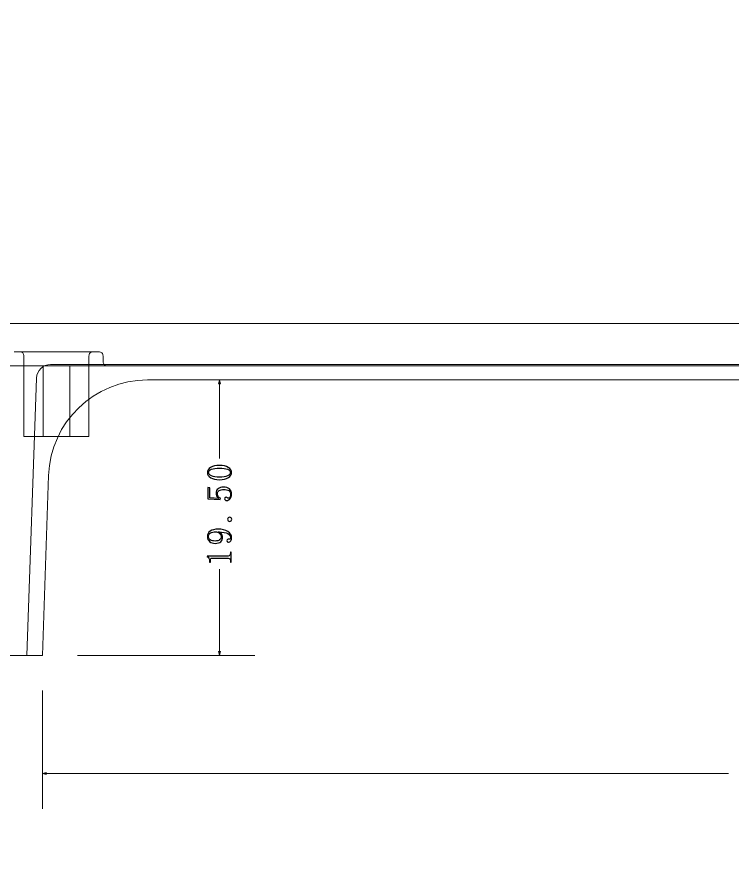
# Model space of a CAD drawing. Header units: millimetres. Extents: x -672 to 672, y -225 to 223.
# Drawn here: x 239.7 to 290.3, y -130.3 to -70.3 of the extents above; entities that cross this region are included whole.
import ezdxf
from ezdxf.lldxf.tags import DXFTag

# ---------------------------------------------------------------- set-up
doc = ezdxf.new("R2010")
doc.units = ezdxf.units.MM
doc.header["$MEASUREMENT"] = 0
doc.layers.add('layer 1', color=7, linetype='Continuous')
tags = doc.linetypes.add('New Line148', pattern=[0.2, 0.1, -0.1]).pattern_tags.tags
tags[6:7] = [DXFTag(74, 4), DXFTag(75, 0), DXFTag(340, '0'), DXFTag(46, 1.0), DXFTag(50, 0.0), DXFTag(44, 0.0), DXFTag(45, 0.0)]
tags[4:5] = [DXFTag(74, 4), DXFTag(75, 0), DXFTag(340, '0'), DXFTag(46, 1.0), DXFTag(50, 0.0), DXFTag(44, 0.0), DXFTag(45, 0.0)]
tags = doc.linetypes.add('New Line149', pattern=[0.2, 0.1, -0.1]).pattern_tags.tags
tags[6:7] = [DXFTag(74, 4), DXFTag(75, 0), DXFTag(340, '0'), DXFTag(46, 1.0), DXFTag(50, 0.0), DXFTag(44, 0.0), DXFTag(45, 0.0)]
tags[4:5] = [DXFTag(74, 4), DXFTag(75, 0), DXFTag(340, '0'), DXFTag(46, 1.0), DXFTag(50, 0.0), DXFTag(44, 0.0), DXFTag(45, 0.0)]
tags = doc.linetypes.add('New Line150', pattern=[0.2, 0.1, -0.1]).pattern_tags.tags
tags[6:7] = [DXFTag(74, 4), DXFTag(75, 0), DXFTag(340, '0'), DXFTag(46, 1.0), DXFTag(50, 0.0), DXFTag(44, 0.0), DXFTag(45, 0.0)]
tags[4:5] = [DXFTag(74, 4), DXFTag(75, 0), DXFTag(340, '0'), DXFTag(46, 1.0), DXFTag(50, 0.0), DXFTag(44, 0.0), DXFTag(45, 0.0)]
tags = doc.linetypes.add('New Line151', pattern=[0.2, 0.1, -0.1]).pattern_tags.tags
tags[6:7] = [DXFTag(74, 4), DXFTag(75, 0), DXFTag(340, '0'), DXFTag(46, 1.0), DXFTag(50, 0.0), DXFTag(44, 0.0), DXFTag(45, 0.0)]
tags[4:5] = [DXFTag(74, 4), DXFTag(75, 0), DXFTag(340, '0'), DXFTag(46, 1.0), DXFTag(50, 0.0), DXFTag(44, 0.0), DXFTag(45, 0.0)]
tags = doc.linetypes.add('New Line153', pattern=[0.2, 0.1, -0.1]).pattern_tags.tags
tags[6:7] = [DXFTag(74, 4), DXFTag(75, 0), DXFTag(340, '0'), DXFTag(46, 1.0), DXFTag(50, 0.0), DXFTag(44, 0.0), DXFTag(45, 0.0)]
tags[4:5] = [DXFTag(74, 4), DXFTag(75, 0), DXFTag(340, '0'), DXFTag(46, 1.0), DXFTag(50, 0.0), DXFTag(44, 0.0), DXFTag(45, 0.0)]
tags = doc.linetypes.add('New Line154', pattern=[0.2, 0.1, -0.1]).pattern_tags.tags
tags[6:7] = [DXFTag(74, 4), DXFTag(75, 0), DXFTag(340, '0'), DXFTag(46, 1.0), DXFTag(50, 0.0), DXFTag(44, 0.0), DXFTag(45, 0.0)]
tags[4:5] = [DXFTag(74, 4), DXFTag(75, 0), DXFTag(340, '0'), DXFTag(46, 1.0), DXFTag(50, 0.0), DXFTag(44, 0.0), DXFTag(45, 0.0)]
tags = doc.linetypes.add('New Line174', pattern=[0.2, 0.1, -0.1]).pattern_tags.tags
tags[6:7] = [DXFTag(74, 4), DXFTag(75, 0), DXFTag(340, '0'), DXFTag(46, 1.0), DXFTag(50, 0.0), DXFTag(44, 0.0), DXFTag(45, 0.0)]
tags[4:5] = [DXFTag(74, 4), DXFTag(75, 0), DXFTag(340, '0'), DXFTag(46, 1.0), DXFTag(50, 0.0), DXFTag(44, 0.0), DXFTag(45, 0.0)]
tags = doc.linetypes.add('New Line180', pattern=[0.2, 0.1, -0.1]).pattern_tags.tags
tags[6:7] = [DXFTag(74, 4), DXFTag(75, 0), DXFTag(340, '0'), DXFTag(46, 1.0), DXFTag(50, 0.0), DXFTag(44, 0.0), DXFTag(45, 0.0)]
tags[4:5] = [DXFTag(74, 4), DXFTag(75, 0), DXFTag(340, '0'), DXFTag(46, 1.0), DXFTag(50, 0.0), DXFTag(44, 0.0), DXFTag(45, 0.0)]
tags = doc.linetypes.add('New Line181', pattern=[0.2, 0.1, -0.1]).pattern_tags.tags
tags[6:7] = [DXFTag(74, 4), DXFTag(75, 0), DXFTag(340, '0'), DXFTag(46, 1.0), DXFTag(50, 0.0), DXFTag(44, 0.0), DXFTag(45, 0.0)]
tags[4:5] = [DXFTag(74, 4), DXFTag(75, 0), DXFTag(340, '0'), DXFTag(46, 1.0), DXFTag(50, 0.0), DXFTag(44, 0.0), DXFTag(45, 0.0)]
tags = doc.linetypes.add('New Line182', pattern=[0.2, 0.1, -0.1]).pattern_tags.tags
tags[6:7] = [DXFTag(74, 4), DXFTag(75, 0), DXFTag(340, '0'), DXFTag(46, 1.0), DXFTag(50, 0.0), DXFTag(44, 0.0), DXFTag(45, 0.0)]
tags[4:5] = [DXFTag(74, 4), DXFTag(75, 0), DXFTag(340, '0'), DXFTag(46, 1.0), DXFTag(50, 0.0), DXFTag(44, 0.0), DXFTag(45, 0.0)]
tags = doc.linetypes.add('New Line185', pattern=[0.2, 0.1, -0.1]).pattern_tags.tags
tags[6:7] = [DXFTag(74, 4), DXFTag(75, 0), DXFTag(340, '0'), DXFTag(46, 1.0), DXFTag(50, 0.0), DXFTag(44, 0.0), DXFTag(45, 0.0)]
tags[4:5] = [DXFTag(74, 4), DXFTag(75, 0), DXFTag(340, '0'), DXFTag(46, 1.0), DXFTag(50, 0.0), DXFTag(44, 0.0), DXFTag(45, 0.0)]
tags = doc.linetypes.add('New Line273', pattern=[0.2, 0.1, -0.1]).pattern_tags.tags
tags[6:7] = [DXFTag(74, 4), DXFTag(75, 0), DXFTag(340, '0'), DXFTag(46, 1.0), DXFTag(50, 0.0), DXFTag(44, 0.0), DXFTag(45, 0.0)]
tags[4:5] = [DXFTag(74, 4), DXFTag(75, 0), DXFTag(340, '0'), DXFTag(46, 1.0), DXFTag(50, 0.0), DXFTag(44, 0.0), DXFTag(45, 0.0)]
tags = doc.linetypes.add('New Line277', pattern=[0.2, 0.1, -0.1]).pattern_tags.tags
tags[6:7] = [DXFTag(74, 4), DXFTag(75, 0), DXFTag(340, '0'), DXFTag(46, 1.0), DXFTag(50, 0.0), DXFTag(44, 0.0), DXFTag(45, 0.0)]
tags[4:5] = [DXFTag(74, 4), DXFTag(75, 0), DXFTag(340, '0'), DXFTag(46, 1.0), DXFTag(50, 0.0), DXFTag(44, 0.0), DXFTag(45, 0.0)]
tags = doc.linetypes.add('New Line278', pattern=[0.2, 0.1, -0.1]).pattern_tags.tags
tags[6:7] = [DXFTag(74, 4), DXFTag(75, 0), DXFTag(340, '0'), DXFTag(46, 1.0), DXFTag(50, 0.0), DXFTag(44, 0.0), DXFTag(45, 0.0)]
tags[4:5] = [DXFTag(74, 4), DXFTag(75, 0), DXFTag(340, '0'), DXFTag(46, 1.0), DXFTag(50, 0.0), DXFTag(44, 0.0), DXFTag(45, 0.0)]
tags = doc.linetypes.add('New Line282', pattern=[0.2, 0.1, -0.1]).pattern_tags.tags
tags[6:7] = [DXFTag(74, 4), DXFTag(75, 0), DXFTag(340, '0'), DXFTag(46, 1.0), DXFTag(50, 0.0), DXFTag(44, 0.0), DXFTag(45, 0.0)]
tags[4:5] = [DXFTag(74, 4), DXFTag(75, 0), DXFTag(340, '0'), DXFTag(46, 1.0), DXFTag(50, 0.0), DXFTag(44, 0.0), DXFTag(45, 0.0)]
tags = doc.linetypes.add('New Line284', pattern=[0.2, 0.1, -0.1]).pattern_tags.tags
tags[6:7] = [DXFTag(74, 4), DXFTag(75, 0), DXFTag(340, '0'), DXFTag(46, 1.0), DXFTag(50, 0.0), DXFTag(44, 0.0), DXFTag(45, 0.0)]
tags[4:5] = [DXFTag(74, 4), DXFTag(75, 0), DXFTag(340, '0'), DXFTag(46, 1.0), DXFTag(50, 0.0), DXFTag(44, 0.0), DXFTag(45, 0.0)]

msp = doc.modelspace()

# ---------------------------------------------------------------- hatches: boundary and pattern name
at = {"layer": 'layer 1', "true_color": 0xff0000}
h = msp.add_hatch(color=1, dxfattribs=at)
edge = h.paths.add_edge_path()
edge.add_spline(control_points=[(254.1088, -96.3194), (254.1088, -96.3194), (254.0374, -96.0528), (254.0374, -96.0528), (254.0374, -96.0528), (253.9659, -96.3194), (253.9659, -96.3194), (253.9659, -96.3194), (254.1088, -96.3194), (254.1088, -96.3194)], knot_values=[0, 0, 0, 0, 0.3333333, 0.3333333, 0.3333333, 0.6666667, 0.6666667, 0.6666667, 1, 1, 1, 1], degree=3, periodic=1)
h = msp.add_hatch(color=1, dxfattribs=at)
edge = h.paths.add_edge_path()
edge.add_spline(control_points=[(254.1088, -115.2861), (254.1088, -115.2861), (254.0374, -115.5528), (254.0374, -115.5528), (254.0374, -115.5528), (253.9659, -115.2861), (253.9659, -115.2861), (253.9659, -115.2861), (254.1088, -115.2861), (254.1088, -115.2861)], knot_values=[0, 0, 0, 0, 0.3333333, 0.3333333, 0.3333333, 0.6666667, 0.6666667, 0.6666667, 1, 1, 1, 1], degree=3, periodic=1)
h = msp.add_hatch(color=1, dxfattribs=at)
edge = h.paths.add_edge_path()
edge.add_spline(control_points=[(241.7463, -123.8388), (241.7463, -123.8388), (241.4797, -123.9103), (241.4797, -123.9103), (241.4797, -123.9103), (241.7463, -123.9817), (241.7463, -123.9817), (241.7463, -123.9817), (241.7463, -123.8388), (241.7463, -123.8388)], knot_values=[0, 0, 0, 0, 0.3333333, 0.3333333, 0.3333333, 0.6666667, 0.6666667, 0.6666667, 1, 1, 1, 1], degree=3, periodic=1)

# ---------------------------------------------------------------- linework, layer by layer
at = {"layer": 'layer 1', "lineweight": 40}
msp.add_open_spline([(387.2219, 96.8213), (387.2219, 96.8213), (197.2219, 96.8213), (197.2219, 96.8213), (197.2219, 96.8213), (197.2219, -180.1787), (197.2219, -180.1787), (197.2219, -180.1787), (387.2219, -180.1787), (387.2219, -180.1787), (387.2219, -180.1787), (387.2219, 96.8213), (387.2219, 96.8213)], degree=3, knots=[0, 0, 0, 0, 0.25, 0.25, 0.25, 0.5, 0.5, 0.5, 0.75, 0.75, 0.75, 1, 1, 1, 1], dxfattribs=at)
at = {"layer": 'layer 1', "lineweight": 9}
for points in [[(230.8004, -92.0528), (230.8004, -92.0528), (358.1591, -92.0528), (358.1591, -92.0528)], [(248.9205, -96.0528), (245.1496, -96.0528), (242.0564, -99.0399), (241.9248, -102.8085)], [(340.0389, -96.0528), (340.0389, -96.0528), (248.9205, -96.0528), (248.9205, -96.0528)], [(244.7797, -97.4184), (244.7797, -97.4184), (244.7797, -100.0528), (244.7797, -100.0528)], [(244.7797, -100.0528), (244.7797, -100.0528), (242.6027, -100.0528), (242.6027, -100.0528)], [(241.4797, -115.5528), (241.4797, -115.5528), (241.9248, -102.8085), (241.9248, -102.8085)], [(241.4797, -115.5528), (241.4797, -115.5528), (219.4797, -115.5528), (219.4797, -115.5528)]]:
    msp.add_open_spline(points, degree=3, dxfattribs=at)
at = {"layer": 'layer 1', "color": 8, "linetype": 'New Line185', "lineweight": 9}
msp.add_open_spline([(245.4797, -94.0528), (245.4797, -94.0528), (239.4797, -94.0528), (239.4797, -94.0528)], degree=3, dxfattribs=at)
at = {"layer": 'layer 1', "color": 8, "linetype": 'New Line278', "lineweight": 9}
msp.add_open_spline([(240.1797, -94.3528), (240.1797, -94.2732), (240.1481, -94.1969), (240.0919, -94.1407), (240.0356, -94.0844), (239.9593, -94.0528), (239.8797, -94.0528)], degree=3, knots=[0, 0, 0, 0, 0.5, 0.5, 0.5, 1, 1, 1, 1], dxfattribs=at)
at = {"layer": 'layer 1', "color": 8, "linetype": 'New Line277', "lineweight": 9}
msp.add_open_spline([(245.0797, -94.0528), (245.0002, -94.0528), (244.9238, -94.0844), (244.8676, -94.1407), (244.8113, -94.1969), (244.7797, -94.2732), (244.7797, -94.3528)], degree=3, knots=[0, 0, 0, 0, 0.5, 0.5, 0.5, 1, 1, 1, 1], dxfattribs=at)
at = {"layer": 'layer 1', "color": 8, "linetype": 'New Line284', "lineweight": 9}
msp.add_open_spline([(245.7797, -94.3528), (245.7797, -94.2732), (245.7481, -94.1969), (245.6919, -94.1407), (245.6356, -94.0844), (245.5593, -94.0528), (245.4797, -94.0528)], degree=3, knots=[0, 0, 0, 0, 0.5, 0.5, 0.5, 1, 1, 1, 1], dxfattribs=at)
at = {"layer": 'layer 1', "color": 8, "linetype": 'New Line148', "lineweight": 9}
msp.add_open_spline([(240.1797, -94.3528), (240.1797, -94.3528), (240.1797, -100.0528), (240.1797, -100.0528)], degree=3, dxfattribs=at)
at = {"layer": 'layer 1', "color": 8, "linetype": 'New Line153', "lineweight": 9}
msp.add_open_spline([(244.7797, -94.3528), (244.7797, -94.3528), (244.7797, -97.4184), (244.7797, -97.4184)], degree=3, dxfattribs=at)
at = {"layer": 'layer 1', "color": 8, "linetype": 'New Line154', "lineweight": 9}
msp.add_open_spline([(245.7797, -94.3528), (245.7797, -94.3528), (245.7797, -94.7528), (245.7797, -94.7528)], degree=3, dxfattribs=at)
at = {"layer": 'layer 1', "color": 8, "linetype": 'New Line181', "lineweight": 9}
msp.add_open_spline([(232.9797, -95.0528), (232.9797, -95.0528), (355.9797, -95.0528), (355.9797, -95.0528)], degree=3, dxfattribs=at)
at = {"layer": 'layer 1', "color": 8, "linetype": 'New Line273', "lineweight": 9}
msp.add_open_spline([(242.0648, -94.9528), (241.5261, -94.9528), (241.0842, -95.3795), (241.0654, -95.9179)], degree=3, dxfattribs=at)
at = {"layer": 'layer 1', "color": 8, "linetype": 'New Line149', "lineweight": 9}
msp.add_open_spline([(241.5297, -95.0528), (241.5297, -95.0528), (241.5297, -100.0528), (241.5297, -100.0528)], degree=3, dxfattribs=at)
at = {"layer": 'layer 1', "color": 8, "linetype": 'New Line180', "lineweight": 9}
msp.add_open_spline([(243.4297, -95.0528), (243.4297, -95.0528), (241.5297, -95.0528), (241.5297, -95.0528)], degree=3, dxfattribs=at)
at = {"layer": 'layer 1', "color": 8, "linetype": 'New Line182', "lineweight": 9}
msp.add_open_spline([(346.8947, -94.9528), (346.8947, -94.9528), (242.0648, -94.9528), (242.0648, -94.9528)], degree=3, dxfattribs=at)
at = {"layer": 'layer 1', "color": 8, "linetype": 'New Line150', "lineweight": 9}
msp.add_open_spline([(243.4297, -95.0528), (243.4297, -95.0528), (243.4297, -100.0528), (243.4297, -100.0528)], degree=3, dxfattribs=at)
at = {"layer": 'layer 1', "color": 8, "linetype": 'New Line282', "lineweight": 9}
msp.add_open_spline([(245.7797, -94.7528), (245.7797, -94.8323), (245.8113, -94.9087), (245.8676, -94.9649), (245.9238, -95.0212), (246.0002, -95.0528), (246.0797, -95.0528)], degree=3, knots=[0, 0, 0, 0, 0.5, 0.5, 0.5, 1, 1, 1, 1], dxfattribs=at)
at = {"layer": 'layer 1', "color": 8, "linetype": 'New Line151', "lineweight": 9}
msp.add_open_spline([(241.0654, -95.9179), (241.0654, -95.9179), (240.3797, -115.5528), (240.3797, -115.5528)], degree=3, dxfattribs=at)
at = {"layer": 'layer 1', "color": 1, "lineweight": 0}
for points in [[(251.4205, -96.0528), (251.4205, -96.0528), (256.5374, -96.0528), (256.5374, -96.0528)], [(254.0374, -101.6031), (254.0374, -101.6031), (254.0374, -96.0528), (254.0374, -96.0528)], [(254.0374, -115.5528), (254.0374, -115.5528), (254.0374, -109.4559), (254.0374, -109.4559)], [(243.9797, -115.5528), (243.9797, -115.5528), (256.5374, -115.5528), (256.5374, -115.5528)], [(241.4797, -118.0528), (241.4797, -118.0528), (241.4797, -126.4103), (241.4797, -126.4103)], [(290.0766, -123.9103), (290.0766, -123.9103), (241.4797, -123.9103), (241.4797, -123.9103)]]:
    msp.add_open_spline(points, degree=3, dxfattribs=at)
for points in [[(254.1088, -96.3194), (254.1088, -96.3194), (254.0374, -96.0528), (254.0374, -96.0528), (254.0374, -96.0528), (253.9659, -96.3194), (253.9659, -96.3194), (253.9659, -96.3194), (254.1088, -96.3194), (254.1088, -96.3194)], [(254.1088, -115.2861), (254.1088, -115.2861), (254.0374, -115.5528), (254.0374, -115.5528), (254.0374, -115.5528), (253.9659, -115.2861), (253.9659, -115.2861), (253.9659, -115.2861), (254.1088, -115.2861), (254.1088, -115.2861)], [(241.7463, -123.8388), (241.7463, -123.8388), (241.4797, -123.9103), (241.4797, -123.9103), (241.4797, -123.9103), (241.7463, -123.9817), (241.7463, -123.9817), (241.7463, -123.9817), (241.7463, -123.8388), (241.7463, -123.8388)]]:
    msp.add_open_spline(points, degree=3, knots=[0, 0, 0, 0, 0.3333333, 0.3333333, 0.3333333, 0.6666667, 0.6666667, 0.6666667, 1, 1, 1, 1], dxfattribs=at)
at = {"layer": 'layer 1', "color": 8, "linetype": 'New Line174', "lineweight": 9}
msp.add_open_spline([(242.6027, -100.0528), (242.6027, -100.0528), (240.1797, -100.0528), (240.1797, -100.0528)], degree=3, dxfattribs=at)
at = {"layer": 'layer 1', "color": 3}
for points, knots in [([(254.6525, -102.2511), (254.8055, -102.3457), (254.8821, -102.4645), (254.8821, -102.6074), (254.8821, -102.7507), (254.8071, -102.8711), (254.6575, -102.969), (254.5075, -103.0665), (254.2959, -103.1153), (254.0225, -103.1153), (253.7688, -103.1153), (253.5638, -103.0682), (253.4075, -102.9736), (253.2513, -102.8795), (253.173, -102.7574), (253.173, -102.6074), (253.173, -102.4645), (253.248, -102.3457), (253.3975, -102.2511), (253.5475, -102.1565), (253.7559, -102.1095), (254.0225, -102.1095), (254.2896, -102.1095), (254.4996, -102.1565), (254.6525, -102.2511)], [0, 0, 0, 0, 0.125, 0.125, 0.125, 0.25, 0.25, 0.25, 0.375, 0.375, 0.375, 0.5, 0.5, 0.5, 0.625, 0.625, 0.625, 0.75, 0.75, 0.75, 0.875, 0.875, 0.875, 1, 1, 1, 1]), ([(253.4613, -102.3732), (253.3213, -102.4253), (253.2513, -102.5032), (253.2513, -102.6074), (253.2513, -102.6986), (253.3213, -102.7753), (253.4613, -102.837), (253.6009, -102.899), (253.7884, -102.9299), (254.0225, -102.9299), (254.27, -102.9299), (254.4621, -102.899), (254.5988, -102.837), (254.7355, -102.7753), (254.8038, -102.6986), (254.8038, -102.6074), (254.8038, -102.5099), (254.7355, -102.4332), (254.5988, -102.3782), (254.4621, -102.3228), (254.27, -102.2949), (254.0225, -102.2949), (253.7884, -102.2949), (253.6009, -102.3211), (253.4613, -102.3732)], [0, 0, 0, 0, 0.125, 0.125, 0.125, 0.25, 0.25, 0.25, 0.375, 0.375, 0.375, 0.5, 0.5, 0.5, 0.625, 0.625, 0.625, 0.75, 0.75, 0.75, 0.875, 0.875, 0.875, 1, 1, 1, 1]), ([(253.8175, -104.249), (253.798, -104.1874), (253.7884, -104.1236), (253.7884, -104.0586), (253.7884, -103.9349), (253.8355, -103.834), (253.93, -103.7561), (254.0242, -103.6778), (254.1496, -103.6386), (254.3059, -103.6386), (254.4817, -103.6386), (254.6217, -103.6795), (254.7259, -103.7607), (254.83, -103.8424), (254.8821, -103.9674), (254.8821, -104.137), (254.8821, -104.254), (254.848, -104.3582), (254.7796, -104.4495), (254.7113, -104.5403), (254.628, -104.5861), (254.5305, -104.5861), (254.4913, -104.5861), (254.4571, -104.5749), (254.428, -104.552), (254.3988, -104.529), (254.3838, -104.4982), (254.3838, -104.459), (254.3838, -104.4199), (254.3971, -104.394), (254.423, -104.3811), (254.4492, -104.3678), (254.4717, -104.3615), (254.4913, -104.3615), (254.5305, -104.3615), (254.5613, -104.3711), (254.5842, -104.3907), (254.6071, -104.4103), (254.6313, -104.4199), (254.6575, -104.4199), (254.7096, -104.4199), (254.7484, -104.389), (254.7746, -104.3274), (254.8005, -104.2653), (254.8138, -104.1986), (254.8138, -104.127), (254.8138, -104.0228), (254.7713, -103.9432), (254.6867, -103.8878), (254.6021, -103.8324), (254.4817, -103.8049), (254.3255, -103.8049), (254.195, -103.8049), (254.0892, -103.829), (254.008, -103.8782), (253.9267, -103.927), (253.8859, -104.0003), (253.8859, -104.0978), (253.8859, -104.1695), (253.8988, -104.2311), (253.925, -104.2832), (253.9509, -104.3353), (254.0063, -104.384), (254.0909, -104.4299), (254.0909, -104.4299), (254.0813, -104.5178), (254.0813, -104.5178), (254.0813, -104.5178), (253.1925, -104.469), (253.1925, -104.469), (253.1925, -104.469), (253.1925, -103.6682), (253.1925, -103.6682), (253.1925, -103.6682), (253.3392, -103.6974), (253.3392, -103.6974), (253.3392, -103.6974), (253.3392, -104.4007), (253.3392, -104.4007), (253.3392, -104.4007), (253.9834, -104.4395), (253.9834, -104.4395), (253.8925, -104.3745), (253.8371, -104.3111), (253.8175, -104.249)], [0, 0, 0, 0, 0.0357143, 0.0357143, 0.0357143, 0.0714286, 0.0714286, 0.0714286, 0.1071429, 0.1071429, 0.1071429, 0.1428571, 0.1428571, 0.1428571, 0.1785714, 0.1785714, 0.1785714, 0.2142857, 0.2142857, 0.2142857, 0.25, 0.25, 0.25, 0.2857143, 0.2857143, 0.2857143, 0.3214286, 0.3214286, 0.3214286, 0.3571429, 0.3571429, 0.3571429, 0.3928571, 0.3928571, 0.3928571, 0.4285714, 0.4285714, 0.4285714, 0.4642857, 0.4642857, 0.4642857, 0.5, 0.5, 0.5, 0.5357143, 0.5357143, 0.5357143, 0.5714286, 0.5714286, 0.5714286, 0.6071429, 0.6071429, 0.6071429, 0.6428571, 0.6428571, 0.6428571, 0.6785714, 0.6785714, 0.6785714, 0.7142857, 0.7142857, 0.7142857, 0.75, 0.75, 0.75, 0.7857143, 0.7857143, 0.7857143, 0.8214286, 0.8214286, 0.8214286, 0.8571429, 0.8571429, 0.8571429, 0.8928571, 0.8928571, 0.8928571, 0.9285714, 0.9285714, 0.9285714, 0.9642857, 0.9642857, 0.9642857, 1, 1, 1, 1]), ([(254.8525, -105.8174), (254.8788, -105.847), (254.8917, -105.8811), (254.8917, -105.9199), (254.8917, -105.959), (254.8788, -105.9932), (254.8525, -106.0228), (254.8267, -106.052), (254.7909, -106.0665), (254.7455, -106.0665), (254.6996, -106.0665), (254.6638, -106.052), (254.638, -106.0228), (254.6117, -105.9932), (254.5988, -105.959), (254.5988, -105.9199), (254.5988, -105.8811), (254.6134, -105.847), (254.6425, -105.8174), (254.6721, -105.7882), (254.7063, -105.7736), (254.7455, -105.7736), (254.7909, -105.7736), (254.8267, -105.7882), (254.8525, -105.8174)], [0, 0, 0, 0, 0.125, 0.125, 0.125, 0.25, 0.25, 0.25, 0.375, 0.375, 0.375, 0.5, 0.5, 0.5, 0.625, 0.625, 0.625, 0.75, 0.75, 0.75, 0.875, 0.875, 0.875, 1, 1, 1, 1]), ([(254.1592, -106.9511), (254.2113, -107.0165), (254.2375, -107.0978), (254.2375, -107.1953), (254.2375, -107.3257), (254.1967, -107.4299), (254.1155, -107.5078), (254.0342, -107.5861), (253.9021, -107.6253), (253.72, -107.6253), (253.5638, -107.6253), (253.4334, -107.5828), (253.3292, -107.4982), (253.225, -107.4136), (253.173, -107.2932), (253.173, -107.137), (253.173, -106.974), (253.238, -106.847), (253.3684, -106.7561), (253.4984, -106.6649), (253.6875, -106.6195), (253.9346, -106.6195), (254.2084, -106.6195), (254.4342, -106.6728), (254.6134, -106.7803), (254.7925, -106.8878), (254.8821, -107.0361), (254.8821, -107.2249), (254.8821, -107.3095), (254.8625, -107.3828), (254.8234, -107.4445), (254.7842, -107.5061), (254.7321, -107.5374), (254.6671, -107.5374), (254.6413, -107.5374), (254.615, -107.529), (254.5892, -107.5128), (254.563, -107.4965), (254.55, -107.469), (254.55, -107.4299), (254.55, -107.3907), (254.5646, -107.3649), (254.5938, -107.3515), (254.6234, -107.3386), (254.6575, -107.332), (254.6963, -107.332), (254.7225, -107.332), (254.7438, -107.329), (254.76, -107.3224), (254.7763, -107.3157), (254.7875, -107.3095), (254.7942, -107.3028), (254.8005, -107.2965), (254.8055, -107.2849), (254.8088, -107.2686), (254.8121, -107.2524), (254.8138, -107.2345), (254.8138, -107.2149), (254.8138, -107.0978), (254.7484, -107.0032), (254.6184, -106.932), (254.488, -106.8603), (254.27, -106.8178), (253.9642, -106.8049), (254.0421, -106.8374), (254.1071, -106.8861), (254.1592, -106.9511)], [0, 0, 0, 0, 0.0454545, 0.0454545, 0.0454545, 0.0909091, 0.0909091, 0.0909091, 0.1363636, 0.1363636, 0.1363636, 0.1818182, 0.1818182, 0.1818182, 0.2272727, 0.2272727, 0.2272727, 0.2727273, 0.2727273, 0.2727273, 0.3181818, 0.3181818, 0.3181818, 0.3636364, 0.3636364, 0.3636364, 0.4090909, 0.4090909, 0.4090909, 0.4545455, 0.4545455, 0.4545455, 0.5, 0.5, 0.5, 0.5454545, 0.5454545, 0.5454545, 0.5909091, 0.5909091, 0.5909091, 0.6363636, 0.6363636, 0.6363636, 0.6818182, 0.6818182, 0.6818182, 0.7272727, 0.7272727, 0.7272727, 0.7727273, 0.7727273, 0.7727273, 0.8181818, 0.8181818, 0.8181818, 0.8636364, 0.8636364, 0.8636364, 0.9090909, 0.9090909, 0.9090909, 0.9545455, 0.9545455, 0.9545455, 1, 1, 1, 1]), ([(253.3734, -107.3811), (253.4613, -107.4332), (253.5734, -107.459), (253.71, -107.459), (253.8534, -107.459), (253.9625, -107.4315), (254.0371, -107.3761), (254.1121, -107.3207), (254.1496, -107.2507), (254.1496, -107.1661), (254.1496, -107.0686), (254.1042, -106.984), (254.013, -106.9124), (253.9217, -106.8407), (253.8371, -106.8049), (253.7588, -106.8049), (253.6025, -106.8049), (253.4775, -106.8307), (253.383, -106.8828), (253.2884, -106.9349), (253.2413, -107.0195), (253.2413, -107.137), (253.2413, -107.2474), (253.2855, -107.329), (253.3734, -107.3811)], [0, 0, 0, 0, 0.125, 0.125, 0.125, 0.25, 0.25, 0.25, 0.375, 0.375, 0.375, 0.5, 0.5, 0.5, 0.625, 0.625, 0.625, 0.75, 0.75, 0.75, 0.875, 0.875, 0.875, 1, 1, 1, 1]), ([(253.1634, -108.5586), (253.1634, -108.5586), (253.1634, -108.5195), (253.1634, -108.5195), (253.1634, -108.5195), (254.6475, -108.5195), (254.6475, -108.5195), (254.6996, -108.5195), (254.7388, -108.5032), (254.7646, -108.4707), (254.7909, -108.4382), (254.8038, -108.3928), (254.8038, -108.334), (254.8038, -108.334), (254.8038, -108.2365), (254.8038, -108.2365), (254.8038, -108.2365), (254.8625, -108.2365), (254.8625, -108.2365), (254.8625, -108.2365), (254.8625, -108.9495), (254.8625, -108.9495), (254.8625, -108.9495), (254.8038, -108.9495), (254.8038, -108.9495), (254.8038, -108.9495), (254.8038, -108.8615), (254.8038, -108.8615), (254.8038, -108.7965), (254.7909, -108.749), (254.7646, -108.7199), (254.7388, -108.6907), (254.6996, -108.6757), (254.6475, -108.6757), (254.6475, -108.6757), (253.4659, -108.6757), (253.4659, -108.6757), (253.44, -108.6757), (253.4188, -108.684), (253.4025, -108.7003), (253.3863, -108.7165), (253.378, -108.7411), (253.378, -108.7736), (253.378, -108.7736), (253.378, -108.9495), (253.378, -108.9495), (253.378, -108.9495), (253.3196, -108.9495), (253.3196, -108.9495), (253.3196, -108.9495), (253.3196, -108.8615), (253.3196, -108.8615), (253.3196, -108.7832), (253.3063, -108.7199), (253.2805, -108.6711), (253.2542, -108.6224), (253.2155, -108.5849), (253.1634, -108.5586)], [0, 0, 0, 0, 0.0526316, 0.0526316, 0.0526316, 0.1052632, 0.1052632, 0.1052632, 0.1578947, 0.1578947, 0.1578947, 0.2105263, 0.2105263, 0.2105263, 0.2631579, 0.2631579, 0.2631579, 0.3157895, 0.3157895, 0.3157895, 0.3684211, 0.3684211, 0.3684211, 0.4210526, 0.4210526, 0.4210526, 0.4736842, 0.4736842, 0.4736842, 0.5263158, 0.5263158, 0.5263158, 0.5789474, 0.5789474, 0.5789474, 0.6315789, 0.6315789, 0.6315789, 0.6842105, 0.6842105, 0.6842105, 0.7368421, 0.7368421, 0.7368421, 0.7894737, 0.7894737, 0.7894737, 0.8421053, 0.8421053, 0.8421053, 0.8947368, 0.8947368, 0.8947368, 0.9473684, 0.9473684, 0.9473684, 1, 1, 1, 1])]:
    msp.add_open_spline(points, degree=3, knots=knots, dxfattribs=at)

doc.saveas('drawing.dxf')
